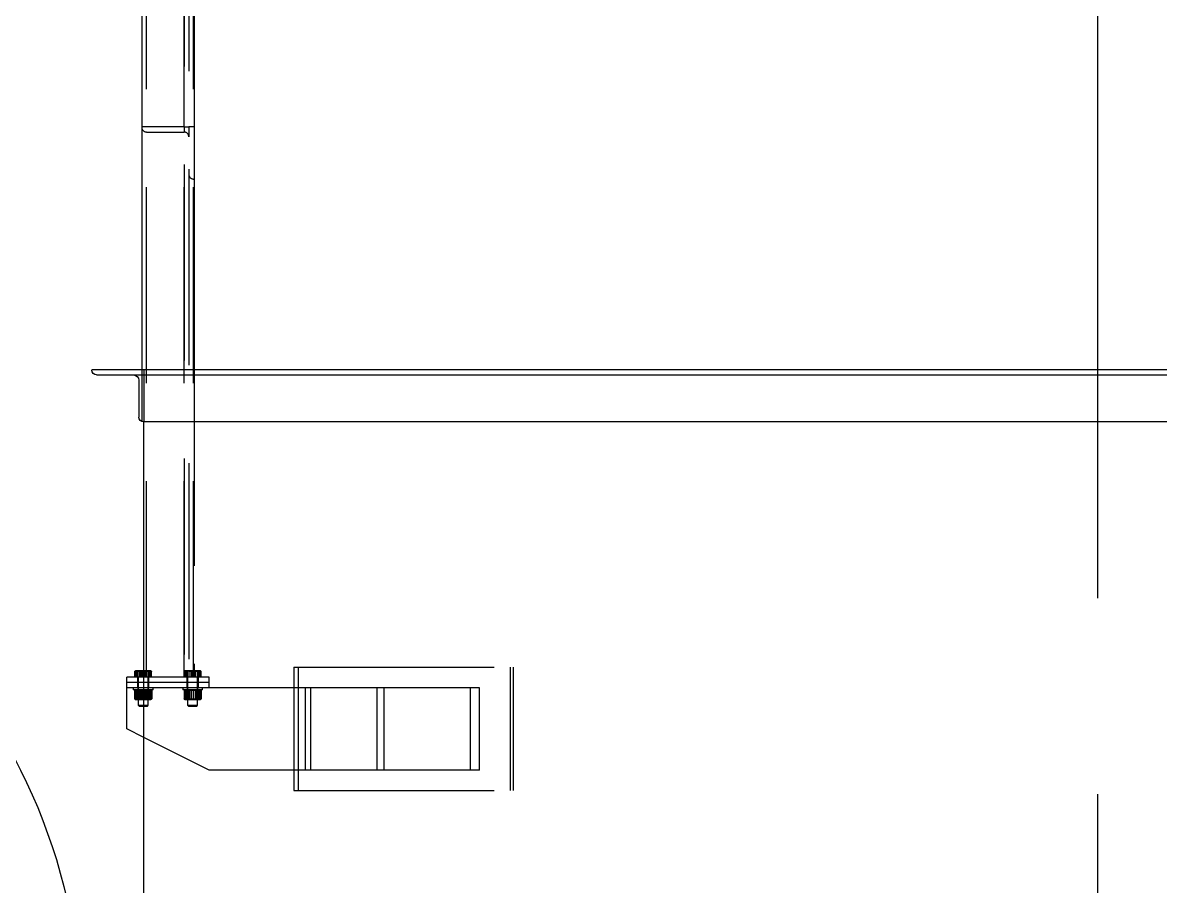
# Model space of a CAD drawing. Header units: metres. Extents: x 0 to 63075, y 0 to 44550.
# Drawn here: x 39419 to 40800, y 33425 to 34474 of the extents above; entities that cross this region are included whole.
import ezdxf

# ---------------------------------------------------------------- set-up
doc = ezdxf.new("R2010")
doc.units = ezdxf.units.M
doc.header["$LTSCALE"] = 75
doc.linetypes.add('CENTER2', pattern=[28.575, 19.05, -3.175, 3.175, -3.175])
doc.linetypes.add('HIDDEN2', pattern=[4.7625, 3.175, -1.5875])
for name, color, linetype in [('SC1', 7, 'CENTER2'), ('SDM', 7, 'Continuous'), ('SL1', 8, 'Continuous'), ('SL4', 4, 'Continuous'), ('ST1', 7, 'HIDDEN2')]:
    doc.layers.add(name, color=color, linetype=linetype)

# ---------------------------------------------------------------- blocks, each defined once
blk = doc.blocks.new('A$C9d969d0d')
at = {"layer": 'SL1', "extrusion": (2.28848e-17, 1, 0)}
for p, q in [((22579, 5354.6), (20359.8, 5354.6)), ((20359.8, 5354.6), (20359.8, 5354.2)), ((20365.8, 5348.2), (22561.6, 5348.2)), ((20416.9, 5341.9), (20416.9, 5297.1)), ((22404.6, 5291.1), (20422.9, 5291.1)), ((20423.3, 3554.6), (20423.3, 5291.1))]:
    blk.add_line(p, q, dxfattribs=at)
at = {"layer": 'SL1', "extrusion": (0, -2.05268e-48, -1)}
for centre in [(-20365.8, 5354.2), (-20422.9, 5297.1)]:
    blk.add_arc(centre, 6, 270, 360, dxfattribs=at)
at = {"layer": 'SL1', "extrusion": (1.02619e-60, 4.48395e-44, -1)}
blk.add_arc((-20410.6, 5341.9), 6.35, 90, 180, dxfattribs=at)
at = {"layer": 'SL1', "extrusion": (0, 0, -1)}
blk.add_arc((-19633.8, 4549.6), 714.5, 91.8907, 178.1093, dxfattribs=at)
blk = doc.blocks.new('A$Ce03ead7b')
at = {"layer": 'SL4'}
for p, q in [((3751, 1481.4), (3751, 511.3)), ((3814.5, 1481.4), (3814.5, 511.3)), ((3742.4, 137.7), (3742.4, 144.8)), ((3743.7, 145.6), (3742.9, 145.2)), ((3743.7, 145.6), (3748.2, 145.6)), ((3743.7, 137.7), (3743.7, 144.8)), ((3753.7, 145.6), (3748.2, 145.6)), ((3752.7, 144.8), (3753.7, 145.1)), ((3752.7, 137.7), (3752.7, 144.8)), ((3753.7, 137.7), (3732.7, 137.7)), ((3732.7, 131.3), (3732.7, 137.7)), ((3732.7, 125), (3732.7, 131.3)), ((3753.7, 131.3), (3732.7, 131.3)), ((3732.7, 75), (3732.7, 125)), ((3753.7, 125), (3732.7, 125)), ((3740.7, 125), (3740.7, 122.5)), ((3753.7, 122.5), (3740.7, 122.5)), ((3743.7, 122.5), (3742.3, 121.7)), ((3742.3, 121.7), (3742.3, 111.3)), ((3742.3, 111.3), (3743.7, 110.5)), ((3743.7, 110.5), (3744.9, 110.5)), ((3752.7, 110.5), (3744.9, 110.5)), ((3746.7, 110.5), (3746.7, 103.7)), ((3747.5, 121.7), (3747.5, 111.3)), ((3753.7, 122.4), (3752.7, 122.5)), ((3753.7, 110.6), (3752.7, 110.5)), ((3752.7, 110.5), (3753.7, 110.5)), ((3746.7, 103.7), (3747.7, 102.7)), ((3746.7, 103.7), (3753.7, 103.7)), ((3747.7, 102.7), (3753.7, 102.7)), ((3753.7, 64.5), (3732.7, 75))]:
    blk.add_line(p, q, dxfattribs=at)
for points, knots in [([(3742.4, 144.8), (3742.5, 144.9), (3743, 145.3), (3743.4, 145.3), (3743.7, 145.4)], [0, 0, 0, 0, 0.30465, 1, 1, 1, 1]), ([(3743.7, 144.8), (3744.5, 145.1), (3745.9, 145.5), (3747.5, 145.6), (3748.2, 145.6)], [0, 0, 0, 0, 0.495458, 1, 1, 1, 1]), ([(3743.7, 145.6), (3743.7, 145.6), (3743.7, 145.6), (3743.7, 145.2), (3743.7, 144.8)], [0, 0, 0, 0, 0.220364, 1, 1, 1, 1]), ([(3748.2, 145.6), (3748.3, 145.6), (3749.1, 145.6), (3750.7, 145.5), (3752, 145.1), (3752.7, 144.8)], [0, 0, 0, 0, 0.07009, 0.530784, 1, 1, 1, 1]), ([(3742.3, 121.7), (3742.8, 121.9), (3743.6, 122.4), (3744.5, 122.5), (3744.9, 122.5)], [0, 0, 0, 0, 0.495458, 1, 1, 1, 1]), ([(3742.3, 111.3), (3742.8, 111.1), (3743.6, 110.6), (3744.5, 110.5), (3744.9, 110.5)], [0, 0, 0, 0, 0.495458, 1, 1, 1, 1]), ([(3744.9, 122.5), (3745, 122.5), (3745.5, 122.5), (3746.3, 122.3), (3747.1, 121.9), (3747.5, 121.7)], [0, 0, 0, 0, 0.07009, 0.530784, 1, 1, 1, 1]), ([(3744.9, 110.5), (3745, 110.5), (3745.5, 110.5), (3746.3, 110.7), (3747.1, 111.1), (3747.5, 111.3)], [0, 0, 0, 0, 0.07009, 0.5307844, 1, 1, 1, 1]), ([(3752.7, 122.5), (3752.3, 122.5), (3750.5, 122.4), (3748.8, 122), (3747.5, 121.7)], [0, 0, 0, 0, 0.268634, 1, 1, 1, 1]), ([(3752.7, 110.5), (3752.3, 110.5), (3750.5, 110.6), (3748.8, 111), (3747.5, 111.3)], [0, 0, 0, 0, 0.268634, 1, 1, 1, 1])]:
    blk.add_open_spline(points, degree=3, knots=knots, dxfattribs=at)
at = {"layer": 'ST1'}
for p, q in [((3756.8, 137.7), (3756.8, 1475)), ((3802.3, 1475), (3802.3, 137.7)), ((3802.3, 806.4), (3802.3, 1475)), ((3808.1, 1469.2), (3808.1, 137.7)), ((3814, 137.7), (3814, 1417.9)), ((3802.3, 806.4), (3751, 806.4)), ((3802.3, 806.4), (3808.1, 806.4)), ((3802.3, 806.4), (3802.3, 800)), ((3808.1, 806.4), (3808.1, 794.2)), ((3814.5, 806.4), (3808.1, 806.4)), ((3756.8, 800), (3802.3, 800)), ((3802.3, 137.7), (3802.3, 800)), ((3814, 742.9), (3814.5, 742.9)), ((3751, 511.3), (3751, 448.3)), ((3753.7, 511.3), (3753.7, 447.8)), ((3814.5, 511.3), (3814.5, 137.7)), ((3742.7, 137.7), (3742.7, 144.8)), ((3743, 137.7), (3743, 144.8)), ((3743.7, 145.6), (3743.8, 145.6)), ((3743.7, 145.4), (3744.5, 145.6)), ((3744.7, 137.7), (3744.7, 144.8)), ((3745.3, 137.7), (3745.3, 144.8)), ((3746.5, 137.7), (3746.5, 144.8)), ((3748.6, 137.7), (3748.6, 144.8)), ((3750.1, 137.7), (3750.1, 144.8)), ((3751, 145.6), (3751, 137.7)), ((3751, 137.7), (3751, 144.8)), ((3757.2, 145.6), (3753.7, 145.6)), ((3754.4, 137.7), (3754.4, 144.8)), ((3755.4, 137.7), (3755.4, 144.8)), ((3756.8, 137.7), (3756.8, 144.8)), ((3761.7, 145.6), (3757.2, 145.6)), ((3758.9, 137.7), (3758.9, 144.8)), ((3760.1, 137.7), (3760.1, 144.8)), ((3760.8, 137.7), (3760.8, 144.8)), ((3762.5, 145.2), (3761.7, 145.6)), ((3761.7, 137.7), (3761.7, 144.8)), ((3762.4, 137.7), (3762.4, 144.8)), ((3762.8, 137.7), (3762.8, 144.8)), ((3763, 137.7), (3763, 144.8)), ((3802.4, 137.7), (3802.4, 144.8)), ((3802.4, 137.7), (3802.4, 144.8)), ((3803.6, 145.6), (3802.9, 145.2)), ((3802.9, 137.7), (3802.9, 144.8)), ((3803.4, 137.7), (3803.4, 144.8)), ((3803.7, 145.6), (3803.6, 145.6)), ((3803.9, 145.6), (3803.7, 145.6)), ((3803.9, 145.6), (3809.8, 145.6)), ((3804.1, 137.7), (3804.1, 144.8)), ((3804.9, 137.7), (3804.9, 144.8)), ((3806.5, 137.7), (3806.5, 144.8)), ((3806.5, 137.7), (3806.5, 144.8)), ((3808.6, 137.7), (3808.6, 144.8)), ((3808.6, 137.7), (3808.6, 144.8)), ((3818.6, 145.6), (3809.8, 145.6)), ((3810.8, 137.7), (3810.8, 144.8)), ((3812.1, 137.7), (3812.1, 144.8)), ((3813.4, 137.7), (3813.4, 144.8)), ((3814.7, 137.7), (3814.7, 144.8)), ((3816.8, 137.7), (3816.8, 144.8)), ((3816.8, 137.7), (3816.8, 144.8)), ((3821.7, 145.6), (3818.6, 145.6)), ((3819, 137.7), (3819, 144.8)), ((3819, 137.7), (3819, 144.8)), ((3820.6, 137.7), (3820.6, 144.8)), ((3821.4, 137.7), (3821.4, 144.8)), ((3821.9, 145.6), (3821.7, 145.6)), ((3822.5, 145.2), (3821.9, 145.6)), ((3822, 137.7), (3822, 144.8)), ((3822.5, 137.7), (3822.5, 144.8)), ((3823, 137.7), (3823, 144.8)), ((3823, 137.7), (3823, 144.8)), ((3935.5, 150), (3935.5, 0)), ((3935.5, 150), (3940.8, 150)), ((3940.8, 150), (3940.8, 0)), ((3940.8, 150), (4202.1, 150)), ((4198.2, 150), (4198.2, 0)), ((4202.1, 150), (4202.1, 0)), ((3745.7, 137.7), (3745.7, 131.3)), ((3745.7, 131.3), (3745.7, 125)), ((3746.2, 125), (3746.2, 122.5)), ((3746.7, 137.7), (3746.7, 110.5)), ((3832.7, 137.7), (3753.7, 137.7)), ((3832.7, 131.3), (3753.7, 131.3)), ((3832.7, 125), (3753.7, 125)), ((3758.7, 103.7), (3758.7, 137.7)), ((3759.2, 122.5), (3759.2, 125)), ((3759.7, 131.3), (3759.7, 137.7)), ((3759.7, 125), (3759.7, 131.3)), ((3764.7, 122.5), (3764.7, 125)), ((3800.7, 125), (3800.7, 122.5)), ((3805.7, 137.7), (3805.7, 131.3)), ((3805.7, 131.3), (3805.7, 125)), ((3806.2, 125), (3806.2, 122.5)), ((3806.7, 137.7), (3806.7, 103.7)), ((3818.7, 103.7), (3818.7, 137.7)), ((3819.2, 122.5), (3819.2, 125)), ((3819.7, 131.3), (3819.7, 137.7)), ((3819.7, 125), (3819.7, 131.3)), ((3824.7, 122.5), (3824.7, 125)), ((3832.7, 131.3), (3832.7, 137.7)), ((3832.7, 125), (3832.7, 131.3)), ((3949.8, 125), (3832.7, 125)), ((3949.8, 25), (3949.8, 125)), ((3956.3, 125), (3949.8, 125)), ((4036.8, 125), (3956.3, 125)), ((3956.3, 25), (3956.3, 125)), ((4036.8, 25), (4036.8, 125)), ((4045.3, 125), (4036.8, 125)), ((4045.3, 25), (4045.3, 125)), ((4150, 125), (4045.3, 125)), ((4150, 25), (4150, 125)), ((4161.2, 125), (4150, 125)), ((4161.2, 25), (4161.2, 125)), ((3742.5, 121.7), (3742.5, 111.3)), ((3742.7, 121.7), (3742.7, 111.3)), ((3743.2, 121.7), (3743.2, 111.3)), ((3743.8, 110.5), (3743.7, 110.5)), ((3744.4, 121.7), (3744.4, 111.3)), ((3745.4, 121.7), (3745.4, 111.3)), ((3746.1, 121.7), (3746.1, 111.3)), ((3752.7, 122.5), (3746.7, 122.5)), ((3746.7, 122.5), (3746.7, 122.5)), ((3746.7, 122.5), (3747.6, 121.8)), ((3747.6, 111.1), (3746.7, 110.5)), ((3757.8, 121.8), (3747.6, 121.8)), ((3747.6, 121.8), (3747.6, 111.1)), ((3747.6, 111.1), (3752.7, 111.1)), ((3749.1, 121.7), (3749.1, 111.3)), ((3750, 121.7), (3750, 111.3)), ((3751.5, 121.7), (3751.5, 111.3)), ((3758.7, 122.5), (3752.7, 122.5)), ((3752.7, 111.1), (3757.8, 111.1)), ((3764.7, 122.5), (3753.7, 122.5)), ((3753.7, 110.5), (3760.5, 110.5)), ((3753.9, 121.7), (3753.9, 111.3)), ((3755.5, 121.7), (3755.5, 111.3)), ((3756.4, 121.7), (3756.4, 111.3)), ((3757.8, 121.8), (3758.7, 122.5)), ((3757.8, 111.1), (3757.8, 121.8)), ((3758.7, 110.5), (3757.8, 111.1)), ((3757.9, 121.7), (3757.9, 111.3)), ((3758.7, 122.5), (3758.7, 122.5)), ((3760.7, 122.3), (3759.1, 122.5)), ((3760.7, 110.7), (3759.1, 110.5)), ((3759.3, 121.7), (3759.3, 111.3)), ((3760, 121.7), (3760, 111.3)), ((3760.5, 110.5), (3761.7, 110.5)), ((3761.1, 121.7), (3761.1, 111.3)), ((3762.8, 121.7), (3761.2, 122.2)), ((3762.8, 111.3), (3761.2, 110.8)), ((3763.1, 121.7), (3761.7, 122.5)), ((3761.7, 110.5), (3763.1, 111.3)), ((3762.3, 121.7), (3762.3, 111.3)), ((3762.8, 121.7), (3762.8, 111.3)), ((3763, 121.7), (3763, 111.3)), ((3763.1, 121.7), (3763.1, 111.3)), ((3800.9, 122.5), (3800.7, 122.5)), ((3824.7, 122.5), (3800.9, 122.5)), ((3802.4, 121.7), (3802.4, 111.3)), ((3803.2, 122.2), (3802.5, 121.7)), ((3802.5, 121.7), (3802.5, 111.3)), ((3803.2, 122.2), (3802.7, 121.9)), ((3802.7, 111.1), (3803.2, 110.8)), ((3803.7, 122.5), (3803.2, 122.2)), ((3803.2, 121.7), (3803.2, 111.3)), ((3803.2, 121.7), (3803.2, 111.3)), ((3803.2, 110.8), (3803.7, 110.5)), ((3803.7, 110.5), (3805.9, 110.5)), ((3804.6, 121.8), (3804.4, 121.7)), ((3804.4, 121.7), (3804.4, 111.3)), ((3804.4, 121.7), (3804.4, 111.3)), ((3804.6, 111.2), (3804.4, 111.3)), ((3805.9, 121.7), (3805.9, 111.3)), ((3814.4, 110.5), (3805.9, 110.5)), ((3813.9, 122.5), (3806.7, 122.5)), ((3806.7, 122.5), (3807.6, 121.8)), ((3806.7, 122.5), (3806.7, 122.5)), ((3807.6, 111.1), (3806.7, 110.5)), ((3807, 121.7), (3807, 111.3)), ((3817.8, 121.8), (3807.6, 121.8)), ((3807.6, 121.8), (3807.6, 111.1)), ((3807.6, 111.1), (3813.7, 111.1)), ((3808.1, 121.7), (3808.1, 111.3)), ((3809.3, 121.7), (3809.3, 111.3)), ((3810.2, 122.1), (3811.5, 121.7)), ((3810.2, 110.9), (3811.5, 111.3)), ((3811.5, 121.7), (3811.9, 121.8)), ((3811.5, 121.7), (3811.5, 111.3)), ((3811.5, 121.7), (3811.5, 111.3)), ((3811.5, 111.3), (3811.9, 111.2)), ((3814, 121.7), (3813.6, 121.8)), ((3814, 111.3), (3813.6, 111.2)), ((3813.7, 111.1), (3817.8, 111.1)), ((3818.7, 122.5), (3813.9, 122.5)), ((3814, 121.7), (3814, 111.3)), ((3814, 121.7), (3814, 111.3)), ((3814.4, 110.5), (3821.2, 110.5)), ((3816.1, 121.7), (3816.1, 111.3)), ((3817.3, 121.7), (3817.3, 111.3)), ((3817.8, 121.8), (3818.7, 122.5)), ((3817.8, 111.1), (3817.8, 121.8)), ((3818.7, 110.5), (3817.8, 111.1)), ((3818.5, 121.7), (3818.5, 111.3)), ((3818.7, 122.5), (3818.7, 122.5)), ((3819.5, 121.7), (3819.5, 111.3)), ((3821.5, 122.3), (3820.2, 122.5)), ((3821.5, 110.7), (3820.2, 110.5)), ((3820.8, 121.8), (3821, 121.7)), ((3820.8, 111.2), (3821, 111.3)), ((3821, 121.7), (3821, 111.3)), ((3821.1, 121.7), (3821, 121.7)), ((3821, 121.7), (3821, 111.3)), ((3821.1, 111.3), (3821, 111.3)), ((3821.2, 110.5), (3821.7, 110.5)), ((3822.3, 122.2), (3821.7, 122.5)), ((3821.7, 110.5), (3822.3, 110.8)), ((3821.8, 110.6), (3821.7, 110.5)), ((3823.1, 121.7), (3821.8, 122.2)), ((3823.1, 111.3), (3821.8, 110.8)), ((3822.3, 122.2), (3822.9, 121.7)), ((3822.8, 121.9), (3822.3, 122.2)), ((3822.3, 121.7), (3822.3, 111.3)), ((3822.3, 121.7), (3822.3, 111.3)), ((3822.3, 110.8), (3822.8, 111.1)), ((3822.9, 121.7), (3822.9, 111.3)), ((3823.1, 121.7), (3823.1, 111.3)), ((3753.7, 103.7), (3758.7, 103.7)), ((3753.7, 102.7), (3757.8, 102.7)), ((3757.8, 102.7), (3758.7, 103.7)), ((3806.7, 103.7), (3818.7, 103.7)), ((3806.7, 103.7), (3807.7, 102.7)), ((3807.7, 102.7), (3817.8, 102.7)), ((3817.8, 102.7), (3818.7, 103.7)), ((3832.7, 25), (3753.7, 64.5)), ((3949.8, 25), (3832.7, 25)), ((3956.3, 25), (3949.8, 25)), ((4036.8, 25), (3956.3, 25)), ((4045.3, 25), (4036.8, 25)), ((4150, 25), (4045.3, 25)), ((4161.2, 25), (4150, 25)), ((3935.5, 0), (3940.8, 0)), ((3940.8, 0), (4202.1, 0))]:
    blk.add_line(p, q, dxfattribs=at)
for centre, start, end in [((3756.8, 805.9), 180, 270), ((3802.3, 794.2), 0, 90), ((3814, 748.7), 180, 270)]:
    blk.add_arc(centre, 5.85, start, end, dxfattribs=at)
for points, knots in [([(3745.5, 145.6), (3745.4, 145.6), (3744.9, 145.6), (3743.8, 145.5), (3742.9, 145.1), (3742.4, 144.8)], [0, 0, 0, 0, 0.07009, 0.530784, 1, 1, 1, 1]), ([(3746.4, 145.6), (3746.3, 145.6), (3745.6, 145.6), (3744.4, 145.5), (3743.3, 145.1), (3742.7, 144.8)], [0, 0, 0, 0, 0.07009, 0.530784, 1, 1, 1, 1]), ([(3743, 144.8), (3743.3, 144.9), (3744.6, 145.4), (3745.9, 145.5), (3747, 145.6)], [0, 0, 0, 0, 0.196353, 1, 1, 1, 1]), ([(3744.7, 144.8), (3744.5, 145.1), (3744.3, 145.5), (3744, 145.6), (3743.8, 145.6)], [0, 0, 0, 0, 0.495458, 1, 1, 1, 1]), ([(3744, 145.6), (3744.1, 145.6), (3744.3, 145.6), (3744.7, 145.5), (3745.1, 145.1), (3745.3, 144.8)], [0, 0, 0, 0, 0.07009, 0.530784, 1, 1, 1, 1]), ([(3744.5, 145.6), (3744.6, 145.6), (3745.3, 145.6), (3746, 145.2), (3746.5, 144.8)], [0, 0, 0, 0, 0.220364, 1, 1, 1, 1]), ([(3749.5, 145.6), (3749.4, 145.6), (3748.6, 145.6), (3746.9, 145.5), (3745.4, 145.1), (3744.7, 144.8)], [0, 0, 0, 0, 0.07009, 0.530784, 1, 1, 1, 1]), ([(3745.3, 144.8), (3745.7, 144.9), (3747.3, 145.4), (3749, 145.5), (3750.4, 145.6)], [0, 0, 0, 0, 0.196353, 1, 1, 1, 1]), ([(3748.6, 144.8), (3748.1, 145.1), (3747.1, 145.5), (3746, 145.6), (3745.5, 145.6)], [0, 0, 0, 0, 0.495458, 1, 1, 1, 1]), ([(3750.1, 144.8), (3749.5, 145.1), (3748.3, 145.5), (3747, 145.6), (3746.4, 145.6)], [0, 0, 0, 0, 0.495458, 1, 1, 1, 1]), ([(3746.5, 144.8), (3747.4, 145.1), (3749, 145.5), (3750.8, 145.6), (3751.7, 145.6)], [0, 0, 0, 0, 0.495458, 1, 1, 1, 1]), ([(3747, 145.6), (3747.3, 145.6), (3748.7, 145.6), (3750, 145.2), (3751, 144.8)], [0, 0, 0, 0, 0.2203639, 1, 1, 1, 1]), ([(3753.8, 145.6), (3753.7, 145.6), (3752.7, 145.6), (3751, 145.5), (3749.4, 145.1), (3748.6, 144.8)], [0, 0, 0, 0, 0.07009, 0.530784, 1, 1, 1, 1]), ([(3754.4, 144.8), (3753.6, 145.1), (3752, 145.5), (3750.4, 145.6), (3749.5, 145.6)], [0, 0, 0, 0, 0.495458, 1, 1, 1, 1]), ([(3755.1, 145.6), (3753.7, 145.5), (3752, 145.4), (3750.4, 144.9), (3750.1, 144.8)], [0, 0, 0, 0, 0.803647, 1, 1, 1, 1]), ([(3750.4, 145.6), (3750.7, 145.6), (3752.4, 145.6), (3754.1, 145.2), (3755.4, 144.8)], [0, 0, 0, 0, 0.2203639, 1, 1, 1, 1]), ([(3751, 144.8), (3751.8, 145.1), (3753.4, 145.5), (3755.1, 145.6), (3755.9, 145.6)], [0, 0, 0, 0, 0.495458, 1, 1, 1, 1]), ([(3751.7, 145.6), (3751.8, 145.6), (3752.7, 145.6), (3754.5, 145.5), (3756, 145.1), (3756.8, 144.8)], [0, 0, 0, 0, 0.07009, 0.530784, 1, 1, 1, 1]), ([(3753.7, 145.1), (3754.1, 145.2), (3755.3, 145.6), (3756.5, 145.6), (3757.2, 145.6)], [0, 0, 0, 0, 0.351085, 1, 1, 1, 1]), ([(3758.9, 144.8), (3758.1, 145.1), (3756.4, 145.5), (3754.7, 145.6), (3753.8, 145.6)], [0, 0, 0, 0, 0.495458, 1, 1, 1, 1]), ([(3758.4, 145.6), (3757.3, 145.5), (3756, 145.4), (3754.7, 144.9), (3754.4, 144.8)], [0, 0, 0, 0, 0.803647, 1, 1, 1, 1]), ([(3760.1, 144.8), (3758.8, 145.2), (3757.2, 145.6), (3755.5, 145.6), (3755.1, 145.6)], [0, 0, 0, 0, 0.779636, 1, 1, 1, 1]), ([(3755.4, 144.8), (3756, 145.1), (3757.2, 145.5), (3758.4, 145.6), (3759.1, 145.6)], [0, 0, 0, 0, 0.495458, 1, 1, 1, 1]), ([(3755.9, 145.6), (3756, 145.6), (3756.9, 145.6), (3758.5, 145.5), (3760, 145.1), (3760.8, 144.8)], [0, 0, 0, 0, 0.07009, 0.530784, 1, 1, 1, 1]), ([(3756.8, 144.8), (3757.3, 145.1), (3758.4, 145.5), (3759.4, 145.6), (3759.9, 145.6)], [0, 0, 0, 0, 0.495458, 1, 1, 1, 1]), ([(3757.2, 145.6), (3757.3, 145.6), (3758.1, 145.6), (3759.7, 145.5), (3761, 145.1), (3761.7, 144.8)], [0, 0, 0, 0, 0.07009, 0.530784, 1, 1, 1, 1]), ([(3762.4, 144.8), (3761.4, 145.2), (3760.1, 145.6), (3758.7, 145.6), (3758.4, 145.6)], [0, 0, 0, 0, 0.7796361, 1, 1, 1, 1]), ([(3761, 145.6), (3760.4, 145.5), (3759.7, 145.4), (3759.1, 144.9), (3758.9, 144.8)], [0, 0, 0, 0, 0.8036473, 1, 1, 1, 1]), ([(3759.1, 145.6), (3759.1, 145.6), (3759.8, 145.6), (3761.1, 145.5), (3762.2, 145.1), (3762.8, 144.8)], [0, 0, 0, 0, 0.07009, 0.530784, 1, 1, 1, 1]), ([(3759.9, 145.6), (3760, 145.6), (3760.6, 145.6), (3761.6, 145.5), (3762.6, 145.1), (3763, 144.8)], [0, 0, 0, 0, 0.07009, 0.530784, 1, 1, 1, 1]), ([(3761.4, 145.6), (3761.4, 145.6), (3761.2, 145.6), (3760.7, 145.5), (3760.3, 145.1), (3760.1, 144.8)], [0, 0, 0, 0, 0.07009, 0.530784, 1, 1, 1, 1]), ([(3760.8, 144.8), (3760.9, 145.1), (3761.2, 145.5), (3761.5, 145.6), (3761.6, 145.6)], [0, 0, 0, 0, 0.495458, 1, 1, 1, 1]), ([(3763, 144.8), (3762.5, 145.2), (3761.8, 145.6), (3761.1, 145.6), (3761, 145.6)], [0, 0, 0, 0, 0.779636, 1, 1, 1, 1]), ([(3761.7, 144.8), (3761.7, 145.2), (3761.7, 145.6), (3761.7, 145.6), (3761.7, 145.6)], [0, 0, 0, 0, 0.779636, 1, 1, 1, 1]), ([(3802.4, 144.8), (3802.6, 144.9), (3803.6, 145.4), (3804.7, 145.5), (3805.5, 145.6)], [0, 0, 0, 0, 0.196353, 1, 1, 1, 1]), ([(3804.4, 145.6), (3804.4, 145.6), (3804, 145.6), (3803.3, 145.5), (3802.7, 145.1), (3802.4, 144.8)], [0, 0, 0, 0, 0.07009, 0.530784, 1, 1, 1, 1]), ([(3802.9, 144.8), (3803, 144.9), (3803.3, 145.4), (3803.6, 145.5), (3803.9, 145.6)], [0, 0, 0, 0, 0.196353, 1, 1, 1, 1]), ([(3806.8, 145.6), (3806.7, 145.6), (3806, 145.6), (3804.7, 145.5), (3803.5, 145.1), (3802.9, 144.8)], [0, 0, 0, 0, 0.07009, 0.530784, 1, 1, 1, 1]), ([(3803.4, 144.8), (3803.5, 145.1), (3803.6, 145.5), (3803.7, 145.6), (3803.7, 145.6)], [0, 0, 0, 0, 0.495458, 1, 1, 1, 1]), ([(3807.7, 145.6), (3807.6, 145.6), (3806.9, 145.6), (3805.4, 145.5), (3804.1, 145.1), (3803.4, 144.8)], [0, 0, 0, 0, 0.07009, 0.530784, 1, 1, 1, 1]), ([(3803.7, 145.6), (3803.8, 145.6), (3803.8, 145.6), (3803.9, 145.5), (3804, 145.1), (3804.1, 144.8)], [0, 0, 0, 0, 0.07009, 0.530784, 1, 1, 1, 1]), ([(3803.9, 145.6), (3804, 145.6), (3804.3, 145.6), (3804.6, 145.2), (3804.9, 144.8)], [0, 0, 0, 0, 0.220364, 1, 1, 1, 1]), ([(3804.1, 144.8), (3804.4, 144.9), (3805.9, 145.4), (3807.5, 145.5), (3808.7, 145.6)], [0, 0, 0, 0, 0.196353, 1, 1, 1, 1]), ([(3806.5, 144.8), (3806.2, 145.1), (3805.5, 145.5), (3804.8, 145.6), (3804.4, 145.6)], [0, 0, 0, 0, 0.495458, 1, 1, 1, 1]), ([(3804.9, 144.8), (3805.7, 145.1), (3807.3, 145.5), (3808.9, 145.6), (3809.8, 145.6)], [0, 0, 0, 0, 0.495458, 1, 1, 1, 1]), ([(3805.5, 145.6), (3805.8, 145.6), (3806.8, 145.6), (3807.8, 145.2), (3808.6, 144.8)], [0, 0, 0, 0, 0.220364, 1, 1, 1, 1]), ([(3811.6, 145.6), (3811.5, 145.6), (3810.6, 145.6), (3808.9, 145.5), (3807.3, 145.1), (3806.5, 144.8)], [0, 0, 0, 0, 0.07009, 0.530784, 1, 1, 1, 1]), ([(3810.8, 144.8), (3810.1, 145.1), (3808.8, 145.5), (3807.5, 145.6), (3806.8, 145.6)], [0, 0, 0, 0, 0.495458, 1, 1, 1, 1]), ([(3812.1, 144.8), (3811.4, 145.1), (3809.9, 145.5), (3808.5, 145.6), (3807.7, 145.6)], [0, 0, 0, 0, 0.495458, 1, 1, 1, 1]), ([(3808.6, 144.8), (3809.5, 145.1), (3811.2, 145.5), (3812.9, 145.6), (3813.8, 145.6)], [0, 0, 0, 0, 0.495458, 1, 1, 1, 1]), ([(3808.7, 145.6), (3809.1, 145.6), (3810.7, 145.6), (3812.2, 145.2), (3813.4, 144.8)], [0, 0, 0, 0, 0.220364, 1, 1, 1, 1]), ([(3809.8, 145.6), (3809.9, 145.6), (3810.8, 145.6), (3812.4, 145.5), (3813.9, 145.1), (3814.7, 144.8)], [0, 0, 0, 0, 0.07009, 0.530784, 1, 1, 1, 1]), ([(3815.7, 145.6), (3815.6, 145.6), (3814.7, 145.6), (3813, 145.5), (3811.5, 145.1), (3810.8, 144.8)], [0, 0, 0, 0, 0.07009, 0.530784, 1, 1, 1, 1]), ([(3816.8, 144.8), (3816, 145.1), (3814.3, 145.5), (3812.5, 145.6), (3811.6, 145.6)], [0, 0, 0, 0, 0.495458, 1, 1, 1, 1]), ([(3816.7, 145.6), (3815.5, 145.5), (3813.9, 145.4), (3812.4, 144.9), (3812.1, 144.8)], [0, 0, 0, 0, 0.803647, 1, 1, 1, 1]), ([(3813.4, 144.8), (3814.1, 145.1), (3815.5, 145.5), (3817, 145.6), (3817.7, 145.6)], [0, 0, 0, 0, 0.495458, 1, 1, 1, 1]), ([(3813.8, 145.6), (3813.9, 145.6), (3814.8, 145.6), (3816.6, 145.5), (3818.2, 145.1), (3819, 144.8)], [0, 0, 0, 0, 0.07009, 0.530784, 1, 1, 1, 1]), ([(3814.7, 144.8), (3815.3, 145.1), (3816.6, 145.5), (3817.9, 145.6), (3818.6, 145.6)], [0, 0, 0, 0, 0.495458, 1, 1, 1, 1]), ([(3820.6, 144.8), (3819.8, 145.1), (3818.2, 145.5), (3816.5, 145.6), (3815.7, 145.6)], [0, 0, 0, 0, 0.495458, 1, 1, 1, 1]), ([(3821.4, 144.8), (3820.2, 145.2), (3818.6, 145.6), (3817.1, 145.6), (3816.7, 145.6)], [0, 0, 0, 0, 0.779636, 1, 1, 1, 1]), ([(3819.9, 145.6), (3819.1, 145.5), (3818, 145.4), (3817, 144.9), (3816.8, 144.8)], [0, 0, 0, 0, 0.803647, 1, 1, 1, 1]), ([(3817.7, 145.6), (3817.8, 145.6), (3818.6, 145.6), (3820.1, 145.5), (3821.4, 145.1), (3822, 144.8)], [0, 0, 0, 0, 0.07009, 0.530784, 1, 1, 1, 1]), ([(3818.6, 145.6), (3818.7, 145.6), (3819.4, 145.6), (3820.7, 145.5), (3821.9, 145.1), (3822.5, 144.8)], [0, 0, 0, 0, 0.07009, 0.530784, 1, 1, 1, 1]), ([(3819, 144.8), (3819.3, 145.1), (3820, 145.5), (3820.7, 145.6), (3821, 145.6)], [0, 0, 0, 0, 0.495458, 1, 1, 1, 1]), ([(3823, 144.8), (3822.2, 145.2), (3821.2, 145.6), (3820.2, 145.6), (3819.9, 145.6)], [0, 0, 0, 0, 0.779636, 1, 1, 1, 1]), ([(3821.6, 145.6), (3821.3, 145.5), (3821, 145.4), (3820.6, 144.9), (3820.6, 144.8)], [0, 0, 0, 0, 0.8036473, 1, 1, 1, 1]), ([(3821, 145.6), (3821, 145.6), (3821.4, 145.6), (3822.1, 145.5), (3822.7, 145.1), (3823, 144.8)], [0, 0, 0, 0, 0.07009, 0.530784, 1, 1, 1, 1]), ([(3821.7, 145.6), (3821.7, 145.6), (3821.6, 145.6), (3821.5, 145.5), (3821.4, 145.1), (3821.4, 144.8)], [0, 0, 0, 0, 0.07009, 0.530784, 1, 1, 1, 1]), ([(3822.5, 144.8), (3822.3, 145.2), (3822, 145.6), (3821.6, 145.6), (3821.6, 145.6)], [0, 0, 0, 0, 0.779636, 1, 1, 1, 1]), ([(3822, 144.8), (3822, 145.1), (3821.9, 145.5), (3821.8, 145.6), (3821.7, 145.6)], [0, 0, 0, 0, 0.495458, 1, 1, 1, 1]), ([(3745.8, 122.5), (3745.5, 122.5), (3744.3, 122.4), (3743.3, 122), (3742.5, 121.7)], [0, 0, 0, 0, 0.268634, 1, 1, 1, 1]), ([(3745.8, 110.5), (3745.5, 110.5), (3744.3, 110.6), (3743.3, 111), (3742.5, 111.3)], [0, 0, 0, 0, 0.268634, 1, 1, 1, 1]), ([(3742.7, 121.7), (3743.3, 121.9), (3744.5, 122.4), (3745.7, 122.5), (3746.3, 122.5)], [0, 0, 0, 0, 0.495458, 1, 1, 1, 1]), ([(3742.7, 111.3), (3743.3, 111.1), (3744.5, 110.6), (3745.7, 110.5), (3746.3, 110.5)], [0, 0, 0, 0, 0.495458, 1, 1, 1, 1]), ([(3743.1, 122.1), (3743.2, 122.2), (3743.6, 122.4), (3744, 122.5), (3744.3, 122.5)], [0, 0, 0, 0, 0.2237, 1, 1, 1, 1]), ([(3743.1, 110.9), (3743.2, 110.8), (3743.6, 110.6), (3744, 110.5), (3744.3, 110.5)], [0, 0, 0, 0, 0.2237, 1, 1, 1, 1]), ([(3743.2, 121.7), (3743.9, 121.9), (3745.2, 122.4), (3746.6, 122.5), (3747.3, 122.5)], [0, 0, 0, 0, 0.495458, 1, 1, 1, 1]), ([(3743.8, 122.5), (3743.8, 122.5), (3743.7, 122.5), (3743.5, 122.3), (3743.3, 121.9), (3743.2, 121.7)], [0, 0, 0, 0, 0.07009, 0.530784, 1, 1, 1, 1]), ([(3743.2, 111.3), (3743.9, 111.1), (3745.2, 110.6), (3746.6, 110.5), (3747.3, 110.5)], [0, 0, 0, 0, 0.495458, 1, 1, 1, 1]), ([(3743.8, 110.5), (3743.8, 110.5), (3743.7, 110.5), (3743.5, 110.7), (3743.3, 111.1), (3743.2, 111.3)], [0, 0, 0, 0, 0.07009, 0.530784, 1, 1, 1, 1]), ([(3744.4, 121.7), (3744.3, 121.9), (3744.1, 122.4), (3743.9, 122.5), (3743.8, 122.5)], [0, 0, 0, 0, 0.495458, 1, 1, 1, 1]), ([(3744.4, 111.3), (3744.3, 111.1), (3744.1, 110.6), (3743.9, 110.5), (3743.8, 110.5)], [0, 0, 0, 0, 0.495458, 1, 1, 1, 1]), ([(3745.4, 121.7), (3745.3, 121.8), (3744.8, 122.3), (3744.4, 122.4), (3744, 122.5)], [0, 0, 0, 0, 0.257551, 1, 1, 1, 1]), ([(3745.4, 111.3), (3745.3, 111.2), (3744.8, 110.7), (3744.4, 110.6), (3744, 110.5)], [0, 0, 0, 0, 0.257551, 1, 1, 1, 1]), ([(3744.3, 122.5), (3744.3, 122.5), (3744.7, 122.5), (3745.3, 122.3), (3745.9, 121.9), (3746.1, 121.7)], [0, 0, 0, 0, 0.07009, 0.530784, 1, 1, 1, 1]), ([(3744.3, 110.5), (3744.3, 110.5), (3744.7, 110.5), (3745.3, 110.7), (3745.9, 111.1), (3746.1, 111.3)], [0, 0, 0, 0, 0.07009, 0.530784, 1, 1, 1, 1]), ([(3749.2, 122.5), (3748.7, 122.5), (3747.1, 122.4), (3745.5, 122), (3744.4, 121.7)], [0, 0, 0, 0, 0.268634, 1, 1, 1, 1]), ([(3749.2, 110.5), (3748.7, 110.5), (3747.1, 110.6), (3745.5, 111), (3744.4, 111.3)], [0, 0, 0, 0, 0.268634, 1, 1, 1, 1]), ([(3750.4, 122.5), (3750.3, 122.5), (3749.4, 122.5), (3747.7, 122.3), (3746.2, 121.9), (3745.4, 121.7)], [0, 0, 0, 0, 0.07009, 0.530784, 1, 1, 1, 1]), ([(3750.4, 110.5), (3750.3, 110.5), (3749.4, 110.5), (3747.7, 110.7), (3746.2, 111.1), (3745.4, 111.3)], [0, 0, 0, 0, 0.07009, 0.530784, 1, 1, 1, 1]), ([(3749.1, 121.7), (3748.8, 121.8), (3747.7, 122.3), (3746.6, 122.4), (3745.8, 122.5)], [0, 0, 0, 0, 0.257551, 1, 1, 1, 1]), ([(3749.1, 111.3), (3748.8, 111.2), (3747.7, 110.7), (3746.6, 110.6), (3745.8, 110.5)], [0, 0, 0, 0, 0.257551, 1, 1, 1, 1]), ([(3746.1, 121.7), (3747, 121.9), (3748.7, 122.4), (3750.4, 122.5), (3751.3, 122.5)], [0, 0, 0, 0, 0.495458, 1, 1, 1, 1]), ([(3746.1, 111.3), (3747, 111.1), (3748.7, 110.6), (3750.4, 110.5), (3751.3, 110.5)], [0, 0, 0, 0, 0.495458, 1, 1, 1, 1]), ([(3746.3, 122.5), (3746.4, 122.5), (3747.1, 122.5), (3748.3, 122.3), (3749.4, 121.9), (3750, 121.7)], [0, 0, 0, 0, 0.07009, 0.530784, 1, 1, 1, 1]), ([(3746.3, 110.5), (3746.4, 110.5), (3747.1, 110.5), (3748.3, 110.7), (3749.4, 111.1), (3750, 111.3)], [0, 0, 0, 0, 0.07009, 0.530784, 1, 1, 1, 1]), ([(3747.3, 122.5), (3747.4, 122.5), (3748.2, 122.5), (3749.6, 122.3), (3750.9, 121.9), (3751.5, 121.7)], [0, 0, 0, 0, 0.07009, 0.530784, 1, 1, 1, 1]), ([(3747.3, 110.5), (3747.4, 110.5), (3748.2, 110.5), (3749.6, 110.7), (3750.9, 111.1), (3751.5, 111.3)], [0, 0, 0, 0, 0.07009, 0.530784, 1, 1, 1, 1]), ([(3754.2, 122.5), (3754.1, 122.5), (3753.1, 122.5), (3751.4, 122.3), (3749.8, 121.9), (3749.1, 121.7)], [0, 0, 0, 0, 0.07009, 0.530784, 1, 1, 1, 1]), ([(3754.2, 110.5), (3754.1, 110.5), (3753.1, 110.5), (3751.4, 110.7), (3749.8, 111.1), (3749.1, 111.3)], [0, 0, 0, 0, 0.07009, 0.530784, 1, 1, 1, 1]), ([(3753.9, 121.7), (3753.5, 121.8), (3752, 122.3), (3750.4, 122.4), (3749.2, 122.5)], [0, 0, 0, 0, 0.2575513, 1, 1, 1, 1]), ([(3753.9, 111.3), (3753.5, 111.2), (3752, 110.7), (3750.4, 110.6), (3749.2, 110.5)], [0, 0, 0, 0, 0.257551, 1, 1, 1, 1]), ([(3750, 121.7), (3750.8, 121.9), (3752.5, 122.4), (3754.2, 122.5), (3755, 122.5)], [0, 0, 0, 0, 0.495458, 1, 1, 1, 1]), ([(3750, 111.3), (3750.8, 111.1), (3752.5, 110.6), (3754.2, 110.5), (3755, 110.5)], [0, 0, 0, 0, 0.495458, 1, 1, 1, 1]), ([(3755.5, 121.7), (3754.6, 121.9), (3753, 122.4), (3751.3, 122.5), (3750.4, 122.5)], [0, 0, 0, 0, 0.495458, 1, 1, 1, 1]), ([(3755.5, 111.3), (3754.6, 111.1), (3753, 110.6), (3751.3, 110.5), (3750.4, 110.5)], [0, 0, 0, 0, 0.495458, 1, 1, 1, 1]), ([(3751.3, 122.5), (3751.4, 122.5), (3752.3, 122.5), (3754, 122.3), (3755.6, 121.9), (3756.4, 121.7)], [0, 0, 0, 0, 0.07009, 0.530784, 1, 1, 1, 1]), ([(3751.3, 110.5), (3751.4, 110.5), (3752.3, 110.5), (3754, 110.7), (3755.6, 111.1), (3756.4, 111.3)], [0, 0, 0, 0, 0.07009, 0.530784, 1, 1, 1, 1]), ([(3756.3, 122.5), (3755.9, 122.5), (3754.2, 122.4), (3752.7, 122), (3751.5, 121.7)], [0, 0, 0, 0, 0.268634, 1, 1, 1, 1]), ([(3756.3, 110.5), (3755.9, 110.5), (3754.2, 110.6), (3752.7, 111), (3751.5, 111.3)], [0, 0, 0, 0, 0.268634, 1, 1, 1, 1]), ([(3757.9, 121.7), (3757.5, 121.8), (3756.1, 122.2), (3754.7, 122.3), (3753.7, 122.4)], [0, 0, 0, 0, 0.317686, 1, 1, 1, 1]), ([(3757.9, 111.3), (3757.5, 111.2), (3756.1, 110.8), (3754.7, 110.7), (3753.7, 110.6)], [0, 0, 0, 0, 0.3176858, 1, 1, 1, 1]), ([(3758.1, 122.5), (3758, 122.5), (3757.3, 122.5), (3755.8, 122.3), (3754.6, 121.9), (3753.9, 121.7)], [0, 0, 0, 0, 0.07009, 0.530784, 1, 1, 1, 1]), ([(3758.1, 110.5), (3758, 110.5), (3757.3, 110.5), (3755.8, 110.7), (3754.6, 111.1), (3753.9, 111.3)], [0, 0, 0, 0, 0.07009, 0.530784, 1, 1, 1, 1]), ([(3759.3, 121.7), (3758.5, 121.9), (3756.8, 122.4), (3755.1, 122.5), (3754.2, 122.5)], [0, 0, 0, 0, 0.495458, 1, 1, 1, 1]), ([(3759.3, 111.3), (3758.5, 111.1), (3756.8, 110.6), (3755.1, 110.5), (3754.2, 110.5)], [0, 0, 0, 0, 0.495458, 1, 1, 1, 1]), ([(3755, 122.5), (3755.1, 122.5), (3756, 122.5), (3757.7, 122.3), (3759.3, 121.9), (3760, 121.7)], [0, 0, 0, 0, 0.07009, 0.530784, 1, 1, 1, 1]), ([(3755, 110.5), (3755.1, 110.5), (3756, 110.5), (3757.7, 110.7), (3759.3, 111.1), (3760, 111.3)], [0, 0, 0, 0, 0.07009, 0.530784, 1, 1, 1, 1]), ([(3759.1, 122.5), (3759, 122.5), (3758.4, 122.5), (3757.1, 122.3), (3756, 121.9), (3755.5, 121.7)], [0, 0, 0, 0, 0.07009, 0.530784, 1, 1, 1, 1]), ([(3759.1, 110.5), (3759, 110.5), (3758.4, 110.5), (3757.1, 110.7), (3756, 111.1), (3755.5, 111.3)], [0, 0, 0, 0, 0.07009, 0.5307844, 1, 1, 1, 1]), ([(3761.1, 121.7), (3760.7, 121.8), (3759.1, 122.3), (3757.5, 122.4), (3756.3, 122.5)], [0, 0, 0, 0, 0.2575513, 1, 1, 1, 1]), ([(3761.1, 111.3), (3760.7, 111.2), (3759.1, 110.7), (3757.5, 110.6), (3756.3, 110.5)], [0, 0, 0, 0, 0.2575513, 1, 1, 1, 1]), ([(3759.7, 122.5), (3759.4, 122.5), (3758.3, 122.4), (3757.2, 122), (3756.4, 121.7)], [0, 0, 0, 0, 0.268634, 1, 1, 1, 1]), ([(3759.7, 110.5), (3759.4, 110.5), (3758.3, 110.6), (3757.2, 111), (3756.4, 111.3)], [0, 0, 0, 0, 0.268634, 1, 1, 1, 1]), ([(3757.9, 121.7), (3758.3, 121.9), (3759.2, 122.4), (3760.1, 122.5), (3760.5, 122.5)], [0, 0, 0, 0, 0.495458, 1, 1, 1, 1]), ([(3757.9, 111.3), (3758.3, 111.1), (3759.2, 110.6), (3760.1, 110.5), (3760.5, 110.5)], [0, 0, 0, 0, 0.495458, 1, 1, 1, 1]), ([(3762.3, 121.7), (3761.6, 121.9), (3760.2, 122.4), (3758.8, 122.5), (3758.1, 122.5)], [0, 0, 0, 0, 0.495458, 1, 1, 1, 1]), ([(3762.3, 111.3), (3761.6, 111.1), (3760.2, 110.6), (3758.8, 110.5), (3758.1, 110.5)], [0, 0, 0, 0, 0.495458, 1, 1, 1, 1]), ([(3761.1, 122.5), (3761.1, 122.5), (3760.8, 122.5), (3760.2, 122.3), (3759.6, 121.9), (3759.3, 121.7)], [0, 0, 0, 0, 0.07009, 0.530784, 1, 1, 1, 1]), ([(3761.1, 110.5), (3761.1, 110.5), (3760.8, 110.5), (3760.2, 110.7), (3759.6, 111.1), (3759.3, 111.3)], [0, 0, 0, 0, 0.07009, 0.530784, 1, 1, 1, 1]), ([(3763, 121.7), (3762.7, 121.8), (3761.6, 122.3), (3760.5, 122.4), (3759.7, 122.5)], [0, 0, 0, 0, 0.257551, 1, 1, 1, 1]), ([(3763, 111.3), (3762.7, 111.2), (3761.6, 110.7), (3760.5, 110.6), (3759.7, 110.5)], [0, 0, 0, 0, 0.257551, 1, 1, 1, 1]), ([(3761.4, 122.5), (3761.3, 122.5), (3760.8, 122.4), (3760.4, 122), (3760, 121.7)], [0, 0, 0, 0, 0.268634, 1, 1, 1, 1]), ([(3761.4, 110.5), (3761.3, 110.5), (3760.8, 110.6), (3760.4, 111), (3760, 111.3)], [0, 0, 0, 0, 0.268634, 1, 1, 1, 1]), ([(3760.5, 122.5), (3760.6, 122.5), (3761, 122.5), (3761.9, 122.3), (3762.7, 121.9), (3763.1, 121.7)], [0, 0, 0, 0, 0.07009, 0.530784, 1, 1, 1, 1]), ([(3760.5, 110.5), (3760.6, 110.5), (3761, 110.5), (3761.9, 110.7), (3762.7, 111.1), (3763.1, 111.3)], [0, 0, 0, 0, 0.07009, 0.530784, 1, 1, 1, 1]), ([(3761.1, 121.7), (3761.2, 121.9), (3761.4, 122.4), (3761.6, 122.5), (3761.7, 122.5)], [0, 0, 0, 0, 0.495458, 1, 1, 1, 1]), ([(3762.3, 122.1), (3762.3, 122.2), (3761.9, 122.4), (3761.5, 122.5), (3761.1, 122.5)], [0, 0, 0, 0, 0.2237, 1, 1, 1, 1]), ([(3761.1, 111.3), (3761.2, 111.1), (3761.4, 110.6), (3761.6, 110.5), (3761.7, 110.5)], [0, 0, 0, 0, 0.495458, 1, 1, 1, 1]), ([(3762.3, 110.9), (3762.3, 110.8), (3761.9, 110.6), (3761.5, 110.5), (3761.1, 110.5)], [0, 0, 0, 0, 0.2237, 1, 1, 1, 1]), ([(3761.7, 122.5), (3761.7, 122.5), (3761.8, 122.5), (3762, 122.3), (3762.2, 121.9), (3762.3, 121.7)], [0, 0, 0, 0, 0.07009, 0.530784, 1, 1, 1, 1]), ([(3761.7, 110.5), (3761.7, 110.5), (3761.8, 110.5), (3762, 110.7), (3762.2, 111.1), (3762.3, 111.3)], [0, 0, 0, 0, 0.07009, 0.530784, 1, 1, 1, 1]), ([(3802.4, 121.7), (3802.8, 121.9), (3803.8, 122.4), (3804.7, 122.5), (3805.2, 122.5)], [0, 0, 0, 0, 0.495458, 1, 1, 1, 1]), ([(3804.7, 122.5), (3804.4, 122.5), (3803.7, 122.4), (3802.9, 122), (3802.4, 121.7)], [0, 0, 0, 0, 0.268634, 1, 1, 1, 1]), ([(3802.4, 111.3), (3802.8, 111.1), (3803.8, 110.6), (3804.7, 110.5), (3805.2, 110.5)], [0, 0, 0, 0, 0.495458, 1, 1, 1, 1]), ([(3804.7, 110.5), (3804.4, 110.5), (3803.7, 110.6), (3802.9, 111), (3802.4, 111.3)], [0, 0, 0, 0, 0.268634, 1, 1, 1, 1]), ([(3802.5, 121.7), (3803.1, 121.9), (3804.2, 122.4), (3805.3, 122.5), (3805.9, 122.5)], [0, 0, 0, 0, 0.495458, 1, 1, 1, 1]), ([(3802.5, 111.3), (3803.1, 111.1), (3804.2, 110.6), (3805.3, 110.5), (3805.9, 110.5)], [0, 0, 0, 0, 0.495458, 1, 1, 1, 1]), ([(3804.2, 110.5), (3804.2, 110.5), (3803.9, 110.5), (3803.3, 110.7), (3802.8, 111.1), (3802.5, 111.3)], [0, 0, 0, 0, 0.07009, 0.530784, 1, 1, 1, 1]), ([(3807.3, 122.5), (3806.9, 122.5), (3805.5, 122.4), (3804.2, 122), (3803.2, 121.7)], [0, 0, 0, 0, 0.2686336, 1, 1, 1, 1]), ([(3803.2, 121.7), (3803.8, 121.9), (3804.7, 122.3), (3805.6, 122.3), (3805.8, 122.3)], [0, 0, 0, 0, 0.773107, 1, 1, 1, 1]), ([(3803.2, 111.3), (3803.8, 111.1), (3804.7, 110.7), (3805.6, 110.7), (3805.8, 110.7)], [0, 0, 0, 0, 0.773107, 1, 1, 1, 1]), ([(3807.3, 110.5), (3806.9, 110.5), (3805.5, 110.6), (3804.2, 111), (3803.2, 111.3)], [0, 0, 0, 0, 0.268634, 1, 1, 1, 1]), ([(3803.8, 122.5), (3803.8, 122.5), (3803.9, 122.5), (3804.1, 122.3), (3804.3, 121.9), (3804.4, 121.7)], [0, 0, 0, 0, 0.07009, 0.530784, 1, 1, 1, 1]), ([(3803.8, 110.5), (3803.8, 110.5), (3803.9, 110.5), (3804.1, 110.7), (3804.3, 111.1), (3804.4, 111.3)], [0, 0, 0, 0, 0.07009, 0.530784, 1, 1, 1, 1]), ([(3805.9, 121.7), (3805.6, 121.9), (3805.1, 122.4), (3804.5, 122.5), (3804.2, 122.5)], [0, 0, 0, 0, 0.495458, 1, 1, 1, 1]), ([(3804.4, 121.7), (3804.4, 121.8), (3804.3, 122), (3804.2, 122.1), (3804.2, 122.1)], [0, 0, 0, 0, 0.7905792, 1, 1, 1, 1]), ([(3804.4, 111.3), (3804.4, 111.2), (3804.3, 111), (3804.2, 110.9), (3804.2, 110.9)], [0, 0, 0, 0, 0.790579, 1, 1, 1, 1]), ([(3805.9, 111.3), (3805.6, 111.1), (3805.1, 110.6), (3804.5, 110.5), (3804.2, 110.5)], [0, 0, 0, 0, 0.495458, 1, 1, 1, 1]), ([(3804.4, 121.7), (3805.2, 121.9), (3806.8, 122.4), (3808.4, 122.5), (3809.2, 122.5)], [0, 0, 0, 0, 0.495458, 1, 1, 1, 1]), ([(3804.4, 111.3), (3805.2, 111.1), (3806.8, 110.6), (3808.4, 110.5), (3809.2, 110.5)], [0, 0, 0, 0, 0.495458, 1, 1, 1, 1]), ([(3807, 121.7), (3806.8, 121.8), (3806, 122.3), (3805.2, 122.4), (3804.7, 122.5)], [0, 0, 0, 0, 0.257551, 1, 1, 1, 1]), ([(3807, 111.3), (3806.8, 111.2), (3806, 110.7), (3805.2, 110.6), (3804.7, 110.5)], [0, 0, 0, 0, 0.257551, 1, 1, 1, 1]), ([(3805.2, 122.5), (3805.3, 122.5), (3805.8, 122.5), (3806.8, 122.3), (3807.7, 121.9), (3808.1, 121.7)], [0, 0, 0, 0, 0.07009, 0.530784, 1, 1, 1, 1]), ([(3805.2, 110.5), (3805.3, 110.5), (3805.8, 110.5), (3806.8, 110.7), (3807.7, 111.1), (3808.1, 111.3)], [0, 0, 0, 0, 0.07009, 0.530784, 1, 1, 1, 1]), ([(3805.9, 122.5), (3806, 122.5), (3806.6, 122.5), (3807.8, 122.3), (3808.8, 121.9), (3809.3, 121.7)], [0, 0, 0, 0, 0.07009, 0.530784, 1, 1, 1, 1]), ([(3811, 122.5), (3810.6, 122.5), (3808.8, 122.4), (3807.2, 122), (3805.9, 121.7)], [0, 0, 0, 0, 0.268634, 1, 1, 1, 1]), ([(3805.9, 110.5), (3806, 110.5), (3806.6, 110.5), (3807.8, 110.7), (3808.8, 111.1), (3809.3, 111.3)], [0, 0, 0, 0, 0.07009, 0.530784, 1, 1, 1, 1]), ([(3811, 110.5), (3810.6, 110.5), (3808.8, 110.6), (3807.2, 111), (3805.9, 111.3)], [0, 0, 0, 0, 0.268634, 1, 1, 1, 1]), ([(3812.1, 122.5), (3812, 122.5), (3811.1, 122.5), (3809.3, 122.3), (3807.8, 121.9), (3807, 121.7)], [0, 0, 0, 0, 0.07009, 0.530784, 1, 1, 1, 1]), ([(3812.1, 110.5), (3812, 110.5), (3811.1, 110.5), (3809.3, 110.7), (3807.8, 111.1), (3807, 111.3)], [0, 0, 0, 0, 0.07009, 0.530784, 1, 1, 1, 1]), ([(3811.5, 121.7), (3811.1, 121.8), (3809.8, 122.3), (3808.4, 122.4), (3807.3, 122.5)], [0, 0, 0, 0, 0.2575513, 1, 1, 1, 1]), ([(3811.5, 111.3), (3811.1, 111.2), (3809.8, 110.7), (3808.4, 110.6), (3807.3, 110.5)], [0, 0, 0, 0, 0.2575513, 1, 1, 1, 1]), ([(3808.1, 121.7), (3809, 121.9), (3810.7, 122.4), (3812.4, 122.5), (3813.3, 122.5)], [0, 0, 0, 0, 0.495458, 1, 1, 1, 1]), ([(3808.1, 111.3), (3809, 111.1), (3810.7, 110.6), (3812.4, 110.5), (3813.3, 110.5)], [0, 0, 0, 0, 0.495458, 1, 1, 1, 1]), ([(3809.2, 122.5), (3809.3, 122.5), (3810.2, 122.5), (3811.8, 122.3), (3813.2, 121.9), (3814, 121.7)], [0, 0, 0, 0, 0.07009, 0.530784, 1, 1, 1, 1]), ([(3809.2, 110.5), (3809.3, 110.5), (3810.2, 110.5), (3811.8, 110.7), (3813.2, 111.1), (3814, 111.3)], [0, 0, 0, 0, 0.07009, 0.530784, 1, 1, 1, 1]), ([(3814.4, 122.5), (3814, 122.5), (3812.2, 122.4), (3810.5, 122), (3809.3, 121.7)], [0, 0, 0, 0, 0.268634, 1, 1, 1, 1]), ([(3814.4, 110.5), (3814, 110.5), (3812.2, 110.6), (3810.5, 111), (3809.3, 111.3)], [0, 0, 0, 0, 0.268634, 1, 1, 1, 1]), ([(3816.1, 121.7), (3815.7, 121.8), (3814, 122.3), (3812.3, 122.4), (3811, 122.5)], [0, 0, 0, 0, 0.257551, 1, 1, 1, 1]), ([(3816.1, 111.3), (3815.7, 111.2), (3814, 110.7), (3812.3, 110.6), (3811, 110.5)], [0, 0, 0, 0, 0.257551, 1, 1, 1, 1]), ([(3816.3, 122.5), (3816.1, 122.5), (3815.3, 122.5), (3813.7, 122.3), (3812.2, 121.9), (3811.5, 121.7)], [0, 0, 0, 0, 0.07009, 0.530784, 1, 1, 1, 1]), ([(3816.3, 110.5), (3816.1, 110.5), (3815.3, 110.5), (3813.7, 110.7), (3812.2, 111.1), (3811.5, 111.3)], [0, 0, 0, 0, 0.07009, 0.530784, 1, 1, 1, 1]), ([(3817.3, 121.7), (3816.5, 121.9), (3814.8, 122.4), (3813, 122.5), (3812.1, 122.5)], [0, 0, 0, 0, 0.495458, 1, 1, 1, 1]), ([(3817.3, 111.3), (3816.5, 111.1), (3814.8, 110.6), (3813, 110.5), (3812.1, 110.5)], [0, 0, 0, 0, 0.495458, 1, 1, 1, 1]), ([(3813.3, 122.5), (3813.4, 122.5), (3814.4, 122.5), (3816.1, 122.3), (3817.7, 121.9), (3818.5, 121.7)], [0, 0, 0, 0, 0.07009, 0.530784, 1, 1, 1, 1]), ([(3813.3, 110.5), (3813.4, 110.5), (3814.4, 110.5), (3816.1, 110.7), (3817.7, 111.1), (3818.5, 111.3)], [0, 0, 0, 0, 0.07009, 0.530784, 1, 1, 1, 1]), ([(3818.1, 122.5), (3817.7, 122.5), (3816.3, 122.4), (3815, 122), (3814, 121.7)], [0, 0, 0, 0, 0.268634, 1, 1, 1, 1]), ([(3818.1, 110.5), (3817.7, 110.5), (3816.3, 110.6), (3815, 111), (3814, 111.3)], [0, 0, 0, 0, 0.268634, 1, 1, 1, 1]), ([(3819.5, 121.7), (3819.1, 121.8), (3817.4, 122.3), (3815.7, 122.4), (3814.4, 122.5)], [0, 0, 0, 0, 0.257551, 1, 1, 1, 1]), ([(3819.5, 111.3), (3819.1, 111.2), (3817.4, 110.7), (3815.7, 110.6), (3814.4, 110.5)], [0, 0, 0, 0, 0.257551, 1, 1, 1, 1]), ([(3819.5, 122.5), (3819.5, 122.5), (3818.8, 122.5), (3817.7, 122.3), (3816.7, 121.9), (3816.1, 121.7)], [0, 0, 0, 0, 0.07009, 0.5307844, 1, 1, 1, 1]), ([(3819.5, 110.5), (3819.5, 110.5), (3818.8, 110.5), (3817.7, 110.7), (3816.7, 111.1), (3816.1, 111.3)], [0, 0, 0, 0, 0.07009, 0.5307844, 1, 1, 1, 1]), ([(3821, 121.7), (3820.3, 121.9), (3818.7, 122.4), (3817.1, 122.5), (3816.3, 122.5)], [0, 0, 0, 0, 0.495458, 1, 1, 1, 1]), ([(3821, 111.3), (3820.3, 111.1), (3818.7, 110.6), (3817.1, 110.5), (3816.3, 110.5)], [0, 0, 0, 0, 0.495458, 1, 1, 1, 1]), ([(3820.2, 122.5), (3820.1, 122.5), (3819.6, 122.5), (3818.7, 122.3), (3817.8, 121.9), (3817.3, 121.7)], [0, 0, 0, 0, 0.07009, 0.530784, 1, 1, 1, 1]), ([(3820.2, 110.5), (3820.1, 110.5), (3819.6, 110.5), (3818.7, 110.7), (3817.8, 111.1), (3817.3, 111.3)], [0, 0, 0, 0, 0.07009, 0.530784, 1, 1, 1, 1]), ([(3820.9, 122.1), (3820.7, 122.2), (3819.8, 122.4), (3818.8, 122.5), (3818.1, 122.5)], [0, 0, 0, 0, 0.251764, 1, 1, 1, 1]), ([(3822.3, 121.7), (3821.9, 121.8), (3820.6, 122.3), (3819.2, 122.4), (3818.1, 122.5)], [0, 0, 0, 0, 0.257551, 1, 1, 1, 1]), ([(3822.3, 111.3), (3821.9, 111.2), (3820.6, 110.7), (3819.2, 110.6), (3818.1, 110.5)], [0, 0, 0, 0, 0.257551, 1, 1, 1, 1]), ([(3820.9, 110.9), (3820.7, 110.8), (3819.8, 110.6), (3818.8, 110.5), (3818.1, 110.5)], [0, 0, 0, 0, 0.251764, 1, 1, 1, 1]), ([(3820.8, 122.5), (3820.6, 122.5), (3819.8, 122.4), (3819, 122), (3818.5, 121.7)], [0, 0, 0, 0, 0.268634, 1, 1, 1, 1]), ([(3820.8, 110.5), (3820.6, 110.5), (3819.8, 110.6), (3819, 111), (3818.5, 111.3)], [0, 0, 0, 0, 0.268634, 1, 1, 1, 1]), ([(3819.5, 121.7), (3819.8, 121.9), (3820.4, 122.4), (3820.9, 122.5), (3821.2, 122.5)], [0, 0, 0, 0, 0.495458, 1, 1, 1, 1]), ([(3822.9, 121.7), (3822.4, 121.9), (3821.3, 122.4), (3820.1, 122.5), (3819.5, 122.5)], [0, 0, 0, 0, 0.495458, 1, 1, 1, 1]), ([(3819.5, 111.3), (3819.8, 111.1), (3820.4, 110.6), (3820.9, 110.5), (3821.2, 110.5)], [0, 0, 0, 0, 0.495458, 1, 1, 1, 1]), ([(3822.9, 111.3), (3822.4, 111.1), (3821.3, 110.6), (3820.1, 110.5), (3819.5, 110.5)], [0, 0, 0, 0, 0.495458, 1, 1, 1, 1]), ([(3823.1, 121.7), (3822.9, 121.8), (3822.2, 122.3), (3821.4, 122.4), (3820.8, 122.5)], [0, 0, 0, 0, 0.257551, 1, 1, 1, 1]), ([(3823.1, 111.3), (3822.9, 111.2), (3822.2, 110.7), (3821.4, 110.6), (3820.8, 110.5)], [0, 0, 0, 0, 0.257551, 1, 1, 1, 1]), ([(3821.7, 122.5), (3821.6, 122.5), (3821.5, 122.5), (3821.3, 122.3), (3821.1, 121.9), (3821, 121.7)], [0, 0, 0, 0, 0.07009, 0.530784, 1, 1, 1, 1]), ([(3821.7, 110.5), (3821.6, 110.5), (3821.5, 110.5), (3821.3, 110.7), (3821.1, 111.1), (3821, 111.3)], [0, 0, 0, 0, 0.07009, 0.530784, 1, 1, 1, 1]), ([(3821.2, 110.5), (3821.3, 110.5), (3821.6, 110.5), (3822.2, 110.7), (3822.7, 111.1), (3822.9, 111.3)], [0, 0, 0, 0, 0.07009, 0.530784, 1, 1, 1, 1])]:
    blk.add_open_spline(points, degree=3, knots=knots, dxfattribs=at)

msp = doc.modelspace()

# ---------------------------------------------------------------- linework, layer by layer
at = {"layer": 'SC1'}
msp.add_line((40724, 27345.4), (40724, 40973.1), dxfattribs=at)

# ---------------------------------------------------------------- block references
at = {"layer": 'SDM'}
for name, p in [('A$C9d969d0d', (19142.7, 28697.6)), ('A$Ce03ead7b', (35812.3, 33540.9))]:
    msp.add_blockref(name, p, dxfattribs=at)

doc.saveas('drawing.dxf')
